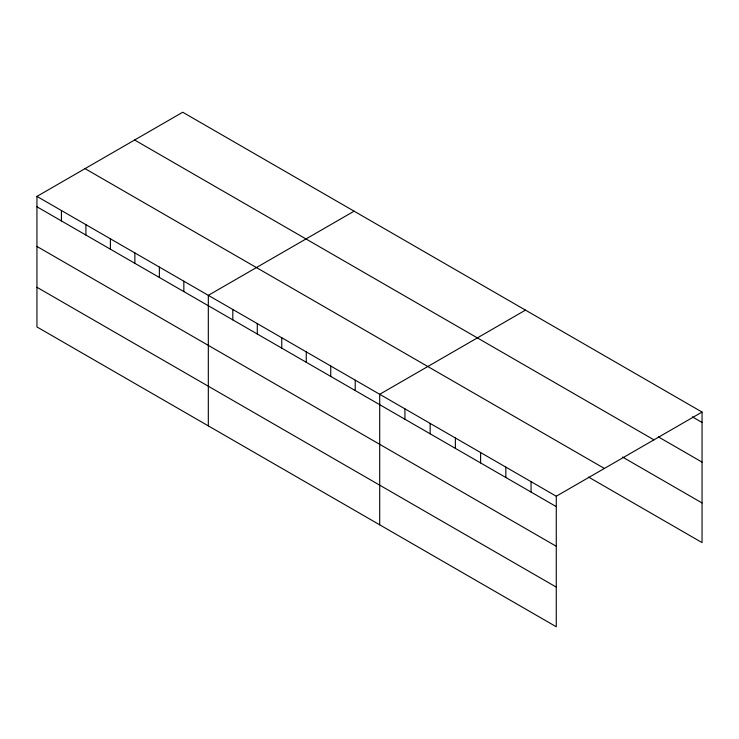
<?xml version="1.0" encoding="UTF-8"?>
<svg xmlns="http://www.w3.org/2000/svg" width="739" height="739" viewBox="0 0 739 739"><rect width="100%" height="100%" fill="white"/><g stroke="black" fill="none" stroke-linecap="round" stroke-linejoin="round"><path stroke-width="1.11" d="M36.95 196.398L556.273 496.229L556.273 626.764L36.95 326.934L36.95 196.398L182.727 112.236L702.05 412.066L702.05 542.602L588.54 477.061M354.101 211.178L208.324 295.341L208.324 425.876M525.475 310.121L379.707 394.284L379.707 524.819M556.273 496.229L702.05 412.066M692.351 416.861L702.05 422.459M658.394 436.897L702.05 462.106M134.618 140.013L653.941 439.844M622.497 457.025L702.05 502.954M85.059 168.631L604.382 468.452M36.95 206.791L556.273 506.621M36.95 246.438L556.273 546.269M36.95 287.286L556.273 587.117M531.055 481.671L531.055 492.054M505.827 467.103L505.827 477.496M480.599 452.545L480.599 462.928M455.381 437.978L455.381 448.37M430.153 423.41L430.153 433.802M404.926 408.852L404.926 419.244M355.219 380.151L355.219 390.543M330.739 366.017L330.739 376.41M306.26 351.884L306.26 362.276M281.771 337.751L281.771 348.143M257.292 323.617L257.292 334M232.813 309.484L232.813 319.867M183.845 281.208L183.845 291.6M159.365 267.075L159.365 277.467M134.877 252.941L134.877 263.333M110.397 238.808L110.397 249.2M85.918 224.674L85.918 235.057M61.429 210.532L61.429 220.924"/></g></svg>
